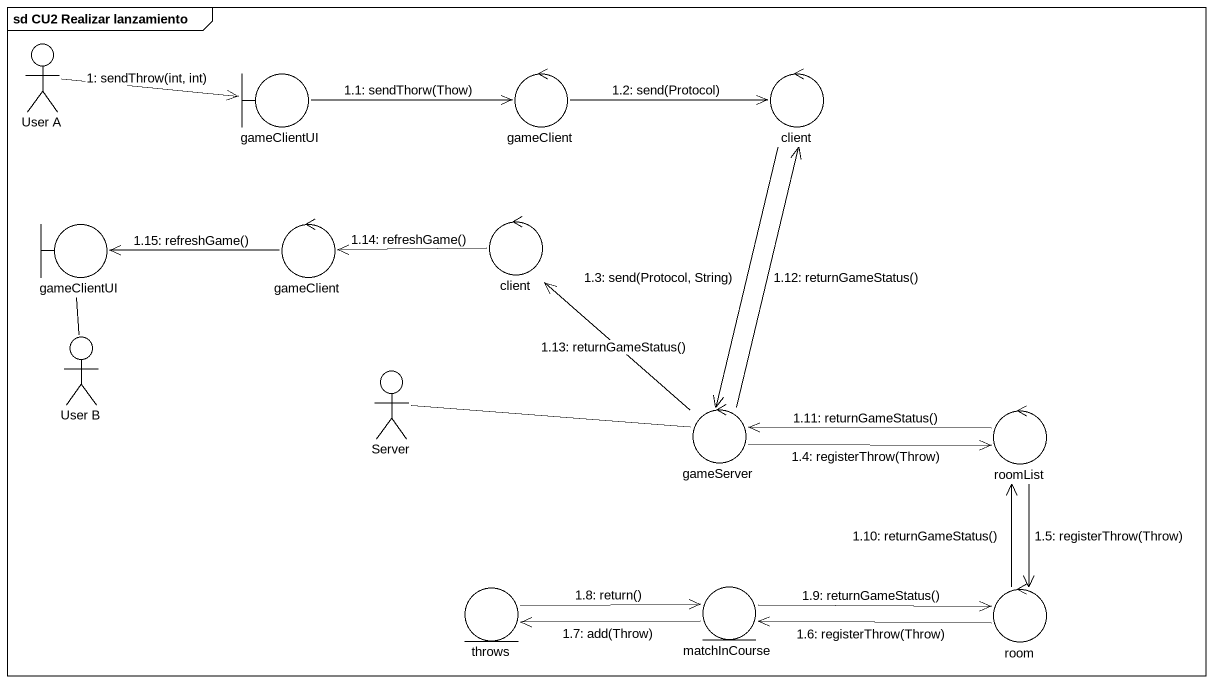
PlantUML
@startuml
mainframe sd CU2 Realizar lanzamiento
actor "User A" as User_A
boundary gameClientUI
control gameClient
control client
boundary "gameClientUI" as gameClientUI_2
control "gameClient" as gameClient_2
control "client" as client_2
actor "User B" as User_B
actor Server
control gameServer
control roomList
entity throws
entity matchInCourse
control room
gameClientUI_2 -- User_B
gameServer -left- Server
User_A -right-> gameClientUI : 1: sendThrow(int, int)
gameClientUI -right-> gameClient : 1.1: sendThorw(Thow)
gameClient -right-> client : 1.2: send(Protocol)
client --> gameServer : 1.3: send(Protocol, String)
gameServer -right-> roomList : 1.4: registerThrow(Throw)
roomList --> room : 1.5: registerThrow(Throw)
room -left-> matchInCourse : 1.6: registerThrow(Throw)
matchInCourse -left-> throws : 1.7: add(Throw)
throws -right-> matchInCourse : 1.8: return()
matchInCourse -right-> room : 1.9: returnGameStatus()
room -up-> roomList : 1.10: returnGameStatus()
roomList -left-> gameServer : 1.11: returnGameStatus()
gameServer -up-> client : 1.12: returnGameStatus()
gameServer -up-> client_2 : 1.13: returnGameStatus()
client_2 -left-> gameClient_2 : 1.14: refreshGame()
gameClient_2 -left-> gameClientUI_2 : 1.15: refreshGame()
@enduml
